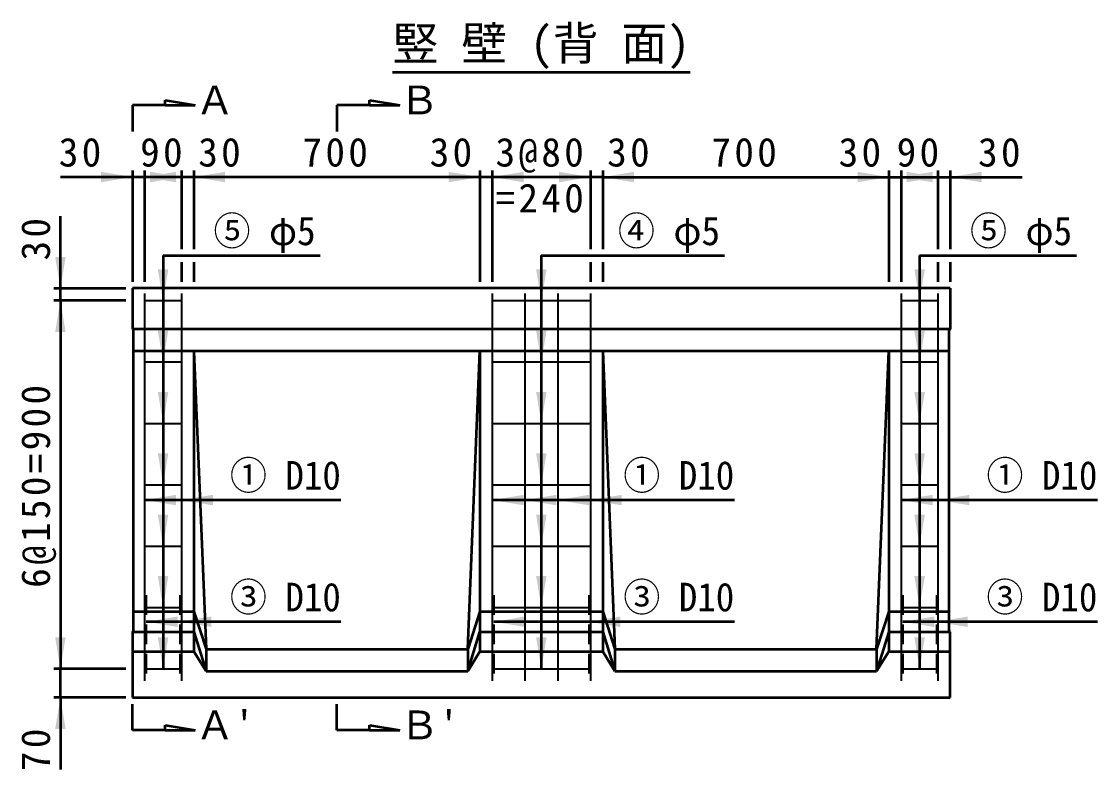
# Model space of a CAD drawing. Units: millimetres, scale not verified. Extents: x 100 to 4105, y 100 to 2870.
# Drawn here: x 2193 to 3015, y 840 to 1411 of the extents above; entities that cross this region are included whole.
import ezdxf
from ezdxf.enums import TextEntityAlignment as Align

# ---------------------------------------------------------------- set-up
doc = ezdxf.new("R2010")
doc.units = ezdxf.units.MM
doc.header["$LTSCALE"] = 5
doc.linetypes.add('USER4', pattern=[4.5, 3, -1.5])
doc.layers.add('V-nasSTD', color=7, linetype='Continuous', lineweight=50)
doc.styles.add('ＭＳ ゴシック', font='')
doc.styles.get('ＭＳ ゴシック').set_extended_font_data('MS Gothic')

msp = doc.modelspace()

# ---------------------------------------------------------------- hatches: boundary and pattern name
at = {"layer": 'V-nasSTD'}
for points in [[(2253.28, 1292.347), (2253.28, 1288.347), (2277.28, 1292.347), (2253.28, 1296.347)], [(2310.655, 1292.347), (2310.655, 1288.347), (2286.655, 1292.347), (2310.655, 1296.347)], [(2290.78, 1292.347), (2290.78, 1296.347), (2314.78, 1292.347), (2290.78, 1288.347)], [(2348.155, 1292.347), (2348.155, 1288.347), (2324.155, 1292.347), (2348.155, 1296.347)], [(2518.905, 1292.347), (2518.905, 1296.347), (2542.905, 1292.347), (2518.905, 1288.347)], [(2576.28, 1292.347), (2576.28, 1288.347), (2552.28, 1292.347), (2576.28, 1296.347)], [(2603.28, 1292.347), (2603.28, 1296.347), (2627.28, 1292.347), (2603.28, 1288.347)], [(2660.655, 1292.347), (2660.655, 1296.347), (2636.655, 1292.347), (2660.655, 1288.347)], [(2831.405, 1292.347), (2831.405, 1288.347), (2855.405, 1292.347), (2831.405, 1296.347)], [(2888.78, 1292.347), (2888.78, 1296.347), (2864.78, 1292.347), (2888.78, 1288.347)], [(2868.905, 1292.347), (2868.905, 1288.347), (2892.905, 1292.347), (2868.905, 1296.347)], [(2926.28, 1292.347), (2926.28, 1288.347), (2902.28, 1292.347), (2926.28, 1296.347)], [(2222.28, 1231.347), (2226.28, 1231.347), (2222.28, 1207.347), (2218.28, 1231.347)], [(2300.717, 1221.972), (2304.717, 1221.972), (2300.717, 1197.972), (2296.717, 1221.972)], [(2589.78, 1221.972), (2593.78, 1221.972), (2589.78, 1197.972), (2585.78, 1221.972)], [(2878.842, 1221.972), (2882.842, 1221.972), (2878.842, 1197.972), (2874.842, 1221.972)], [(2222.28, 1173.972), (2218.28, 1173.972), (2222.28, 1197.972), (2226.28, 1173.972)], [(2300.717, 1175.097), (2304.717, 1175.097), (2300.717, 1151.097), (2296.717, 1175.097)], [(2589.78, 1175.097), (2593.78, 1175.097), (2589.78, 1151.097), (2585.78, 1175.097)], [(2878.842, 1175.097), (2882.842, 1175.097), (2878.842, 1151.097), (2874.842, 1175.097)], [(2300.717, 1128.222), (2304.717, 1128.222), (2300.717, 1104.222), (2296.717, 1128.222)], [(2589.78, 1128.222), (2593.78, 1128.222), (2589.78, 1104.222), (2585.78, 1128.222)], [(2878.842, 1128.222), (2882.842, 1128.222), (2878.842, 1104.222), (2874.842, 1128.222)], [(2300.717, 1081.347), (2304.717, 1081.347), (2300.717, 1057.347), (2296.717, 1081.347)], [(2589.78, 1081.347), (2593.78, 1081.347), (2589.78, 1057.347), (2585.78, 1081.347)], [(2878.842, 1081.347), (2882.842, 1081.347), (2878.842, 1057.347), (2874.842, 1081.347)], [(2310.655, 1045.628), (2310.655, 1041.628), (2286.655, 1045.628), (2310.655, 1049.628)], [(2338.78, 1045.628), (2338.78, 1041.628), (2314.78, 1045.628), (2338.78, 1049.628)], [(2576.28, 1045.628), (2576.28, 1041.628), (2552.28, 1045.628), (2576.28, 1049.628)], [(2601.28, 1045.628), (2601.28, 1041.628), (2577.28, 1045.628), (2601.28, 1049.628)], [(2626.28, 1045.628), (2626.28, 1041.628), (2602.28, 1045.628), (2626.28, 1049.628)], [(2651.28, 1045.628), (2651.28, 1041.628), (2627.28, 1045.628), (2651.28, 1049.628)], [(2888.78, 1045.628), (2888.78, 1041.628), (2864.78, 1045.628), (2888.78, 1049.628)], [(2916.905, 1045.628), (2916.905, 1041.628), (2892.905, 1045.628), (2916.905, 1049.628)], [(2300.717, 1034.472), (2304.717, 1034.472), (2300.717, 1010.472), (2296.717, 1034.472)], [(2589.78, 1034.472), (2593.78, 1034.472), (2589.78, 1010.472), (2585.78, 1034.472)], [(2878.842, 1034.472), (2882.842, 1034.472), (2878.842, 1010.472), (2874.842, 1034.472)], [(2300.717, 987.597), (2304.717, 987.597), (2300.717, 963.597), (2296.717, 987.597)], [(2589.78, 987.597), (2593.78, 987.597), (2589.78, 963.597), (2585.78, 987.597)], [(2878.842, 987.597), (2882.842, 987.597), (2878.842, 963.597), (2874.842, 987.597)], [(2311.905, 952.659), (2311.905, 948.659), (2287.905, 952.659), (2311.905, 956.659)], [(2337.53, 952.659), (2337.53, 948.659), (2313.53, 952.659), (2337.53, 956.659)], [(2577.53, 952.659), (2577.53, 948.659), (2553.53, 952.659), (2577.53, 956.659)], [(2650.03, 952.659), (2650.03, 948.659), (2626.03, 952.659), (2650.03, 956.659)], [(2890.03, 952.659), (2890.03, 948.659), (2866.03, 952.659), (2890.03, 956.659)], [(2915.655, 952.659), (2915.655, 948.659), (2891.655, 952.659), (2915.655, 956.659)], [(2222.28, 940.722), (2226.28, 940.722), (2222.28, 916.722), (2218.28, 940.722)], [(2300.717, 940.722), (2304.717, 940.722), (2300.717, 916.722), (2296.717, 940.722)], [(2589.78, 940.722), (2593.78, 940.722), (2589.78, 916.722), (2585.78, 940.722)], [(2878.842, 940.722), (2882.842, 940.722), (2878.842, 916.722), (2874.842, 940.722)], [(2222.28, 870.847), (2226.28, 870.847), (2222.28, 894.847), (2218.28, 870.847)]]:
    msp.add_hatch(color=256, dxfattribs=at).paths.add_polyline_path(points)

# ---------------------------------------------------------------- linework, layer by layer
for p, q in [((2476.03, 1372.347), (2703.53, 1372.347)), ((2302.28, 1347.189), (2302.28, 1351.029)), ((2302.28, 1351.029), (2325.32, 1347.189)), ((2458.53, 1347.189), (2458.53, 1351.029)), ((2458.53, 1351.029), (2481.57, 1347.189)), ((2277.28, 1347.189), (2277.28, 1327.189)), ((2302.28, 1347.189), (2277.28, 1347.189)), ((2302.28, 1347.189), (2325.32, 1347.189)), ((2433.53, 1347.189), (2433.53, 1327.189)), ((2458.53, 1347.189), (2433.53, 1347.189)), ((2458.53, 1347.189), (2481.57, 1347.189)), ((2277.28, 1292.347), (2222.28, 1292.347)), ((2277.28, 1297.347), (2277.28, 1212.347)), ((2286.655, 1292.347), (2277.28, 1292.347)), ((2286.655, 1297.347), (2286.655, 1212.347)), ((2314.78, 1292.347), (2286.655, 1292.347)), ((2314.78, 1297.347), (2314.78, 1237.347)), ((2324.155, 1292.347), (2314.78, 1292.347)), ((2324.155, 1297.347), (2324.155, 1237.347)), ((2542.905, 1292.347), (2324.155, 1292.347)), ((2542.905, 1297.347), (2542.905, 1212.347)), ((2552.28, 1292.347), (2542.905, 1292.347)), ((2552.28, 1297.347), (2552.28, 1212.347)), ((2627.28, 1292.347), (2552.28, 1292.347)), ((2627.28, 1297.347), (2627.28, 1237.347)), ((2636.655, 1292.347), (2627.28, 1292.347)), ((2636.655, 1297.347), (2636.655, 1237.347)), ((2636.655, 1292.347), (2855.405, 1292.347)), ((2855.405, 1297.347), (2855.405, 1212.347)), ((2855.405, 1292.347), (2864.78, 1292.347)), ((2864.78, 1297.347), (2864.78, 1212.347)), ((2864.78, 1292.347), (2892.905, 1292.347)), ((2892.905, 1297.347), (2892.905, 1237.347)), ((2892.905, 1292.347), (2902.28, 1292.347)), ((2902.28, 1297.347), (2902.28, 1237.347)), ((2902.28, 1292.347), (2957.28, 1292.347)), ((2222.28, 1207.347), (2222.28, 1262.347)), ((2300.717, 1232.347), (2420.717, 1232.347)), ((2300.717, 1232.347), (2300.717, 916.722)), ((2314.78, 1227.347), (2314.78, 1212.347)), ((2324.155, 1227.347), (2324.155, 1212.347)), ((2589.78, 1232.347), (2729.78, 1232.347)), ((2589.78, 1232.347), (2589.78, 916.722)), ((2627.28, 1227.347), (2627.28, 1212.347)), ((2636.655, 1227.347), (2636.655, 1212.347)), ((2878.842, 1232.347), (2998.842, 1232.347)), ((2878.842, 1232.347), (2878.842, 916.722)), ((2892.905, 1227.347), (2892.905, 1212.347)), ((2902.28, 1227.347), (2902.28, 1212.347)), ((2217.28, 1207.347), (2272.28, 1207.347)), ((2222.28, 1197.972), (2222.28, 1207.347)), ((2902.28, 1207.347), (2277.28, 1207.347)), ((2277.28, 1207.347), (2277.28, 1176.097)), ((2902.28, 1207.347), (2902.28, 1176.097)), ((2272.28, 1197.972), (2217.28, 1197.972)), ((2222.28, 1197.972), (2222.28, 916.722)), ((2277.28, 1176.097), (2278.061, 1175.315)), ((2902.28, 1176.097), (2277.28, 1176.097)), ((2902.28, 1176.097), (2901.498, 1175.315)), ((2278.061, 945.628), (2278.061, 1175.315)), ((2901.498, 945.628), (2901.498, 1175.315)), ((2901.498, 1159.222), (2278.061, 1159.222)), ((2324.155, 1159.222), (2333.53, 931.722)), ((2324.155, 1159.222), (2324.155, 929.847)), ((2533.53, 931.722), (2542.905, 1159.222)), ((2542.905, 1159.222), (2542.905, 929.847)), ((2636.655, 1159.222), (2646.03, 931.722)), ((2636.655, 1159.222), (2636.655, 929.847)), ((2846.03, 931.722), (2855.405, 1159.222)), ((2855.405, 1159.222), (2855.405, 929.847)), ((2436.655, 1045.628), (2286.655, 1045.628)), ((2737.28, 1045.628), (2552.28, 1045.628)), ((3014.78, 1045.628), (2864.78, 1045.628)), ((2278.061, 960.472), (2324.155, 960.472)), ((2324.155, 960.472), (2333.53, 931.722)), ((2542.905, 960.472), (2533.53, 931.722)), ((2542.905, 960.472), (2636.655, 960.472)), ((2636.655, 960.472), (2646.03, 931.722)), ((2855.405, 960.472), (2846.03, 931.722)), ((2855.405, 960.472), (2901.498, 960.472)), ((2277.28, 944.847), (2278.061, 945.628)), ((2436.655, 952.659), (2287.905, 952.659)), ((2737.28, 952.659), (2553.53, 952.659)), ((3014.78, 952.659), (2866.03, 952.659)), ((2902.28, 944.847), (2901.498, 945.628)), ((2277.28, 944.847), (2277.28, 894.847)), ((2277.28, 944.847), (2324.155, 944.847)), ((2324.155, 944.847), (2333.53, 914.847)), ((2533.53, 914.847), (2542.905, 944.847)), ((2542.905, 944.847), (2636.655, 944.847)), ((2636.655, 944.847), (2646.03, 914.847)), ((2855.405, 944.847), (2846.03, 914.847)), ((2855.405, 944.847), (2902.28, 944.847)), ((2902.28, 894.847), (2902.28, 944.847)), ((2277.28, 929.847), (2324.155, 929.847)), ((2324.155, 929.847), (2333.53, 914.847)), ((2333.53, 931.722), (2533.53, 931.722)), ((2333.53, 931.722), (2333.53, 914.847)), ((2533.53, 931.722), (2533.53, 914.847)), ((2533.53, 914.847), (2542.905, 929.847)), ((2542.905, 929.847), (2636.655, 929.847)), ((2636.655, 929.847), (2646.03, 914.847)), ((2646.03, 931.722), (2846.03, 931.722)), ((2646.03, 931.722), (2646.03, 914.847)), ((2846.03, 931.722), (2846.03, 914.847)), ((2855.405, 929.847), (2846.03, 914.847)), ((2855.405, 929.847), (2902.28, 929.847)), ((2272.28, 916.722), (2217.28, 916.722)), ((2222.28, 894.847), (2222.28, 916.722)), ((2333.53, 914.847), (2533.53, 914.847)), ((2646.03, 914.847), (2846.03, 914.847)), ((2272.28, 894.847), (2217.28, 894.847)), ((2222.28, 894.847), (2222.28, 839.847)), ((2277.28, 894.847), (2902.28, 894.847)), ((2277.28, 869.847), (2277.28, 889.847)), ((2433.53, 869.847), (2433.53, 889.847)), ((2302.28, 869.847), (2302.28, 873.687)), ((2302.28, 873.687), (2325.32, 869.847)), ((2458.53, 869.847), (2458.53, 873.687)), ((2458.53, 873.687), (2481.57, 869.847)), ((2302.28, 869.847), (2277.28, 869.847)), ((2302.28, 869.847), (2325.32, 869.847)), ((2458.53, 869.847), (2433.53, 869.847)), ((2458.53, 869.847), (2481.57, 869.847))]:
    msp.add_line(p, q, dxfattribs=at)
at = {"layer": 'V-nasSTD', "lineweight": 35}
for p, q in [((2286.655, 1203.327), (2286.655, 907.659)), ((2314.78, 1203.327), (2314.78, 907.659)), ((2552.28, 1203.327), (2552.28, 907.659)), ((2577.28, 1203.327), (2577.28, 907.659)), ((2602.28, 1203.327), (2602.28, 907.659)), ((2627.28, 1203.327), (2627.28, 907.659)), ((2864.78, 1203.327), (2864.78, 907.659)), ((2892.905, 1203.327), (2892.905, 907.659)), ((2286.655, 1197.972), (2314.78, 1197.972)), ((2552.28, 1197.972), (2627.28, 1197.972)), ((2864.78, 1197.972), (2892.905, 1197.972)), ((2286.655, 1151.097), (2314.78, 1151.097)), ((2552.28, 1151.097), (2627.28, 1151.097)), ((2864.78, 1151.097), (2892.905, 1151.097)), ((2286.655, 1104.222), (2314.78, 1104.222)), ((2552.28, 1104.222), (2627.28, 1104.222)), ((2864.78, 1104.222), (2892.905, 1104.222)), ((2286.655, 1057.347), (2314.78, 1057.347)), ((2552.28, 1057.347), (2627.28, 1057.347)), ((2864.78, 1057.347), (2892.905, 1057.347)), ((2286.655, 1010.472), (2314.78, 1010.472)), ((2552.28, 1010.472), (2627.28, 1010.472)), ((2864.78, 1010.472), (2892.905, 1010.472)), ((2286.655, 963.597), (2314.78, 963.597)), ((2552.28, 963.597), (2627.28, 963.597)), ((2864.78, 963.597), (2892.905, 963.597)), ((2286.655, 916.722), (2314.78, 916.722)), ((2552.28, 916.722), (2627.28, 916.722)), ((2864.78, 916.722), (2892.905, 916.722))]:
    msp.add_line(p, q, dxfattribs=at)
at = {"layer": 'V-nasSTD', "linetype": 'USER4', "lineweight": 35}
for p, q in [((2287.905, 973.082), (2287.905, 907.659)), ((2313.53, 973.082), (2313.53, 907.659)), ((2553.53, 973.082), (2553.53, 907.659)), ((2626.03, 973.082), (2626.03, 907.659)), ((2866.03, 973.082), (2866.03, 907.659)), ((2891.655, 973.082), (2891.655, 907.659))]:
    msp.add_line(p, q, dxfattribs=at)

# ---------------------------------------------------------------- texts
at = {"layer": 'V-nasSTD', "style": 'ＭＳ ゴシック'}
for s, height, p in [('竪 壁 (背 面)', 25.66, (2589.78, 1407.347)), ('Ａ', 21.99, (2340.32, 1362.189)), ('Ｂ', 21.99, (2496.57, 1362.189)), ("Ａ'", 21.99, (2347.82, 884.847)), ("Ｂ'", 21.99, (2504.07, 884.847))]:
    msp.add_text(s, height=height, dxfattribs=at).set_placement(p, align=Align.TOP_CENTER)
at = {"layer": 'V-nasSTD', "style": 'ＭＳ ゴシック', "width": 0.95}
for s, p in [('⑤ φ5', (2378.241, 1262.155)), ('④ φ5', (2687.303, 1262.155)), ('⑤ φ5', (2956.366, 1262.155)), ('① D10', (2394.178, 1075.436)), ('① D10', (2694.803, 1075.436)), ('① D10', (2972.303, 1075.436)), ('③ D10', (2394.178, 982.467)), ('③ D10', (2694.803, 982.467)), ('③ D10', (2972.303, 982.467))]:
    msp.add_text(s, height=21.85, dxfattribs=at).set_placement(p, align=Align.TOP_CENTER)
at = {"layer": 'V-nasSTD', "char_height": 21.99, "attachment_point": 2, "style": 'ＭＳ ゴシック'}
for s, insert in [('\\T1.17;30', (2238.53, 1322.347)), ('\\T1.17;90', (2300.717, 1322.347)), ('\\T1.17;30', (2345.092, 1322.347)), ('\\T1.17;700', (2433.53, 1322.347)), ('\\T1.17;30', (2521.967, 1322.347)), ('\\T1.17;3@80', (2589.78, 1322.347)), ('\\T1.17;30', (2657.592, 1322.347)), ('\\T1.17;700', (2746.03, 1322.347)), ('\\T1.17;30', (2834.467, 1322.347)), ('\\T1.17;90', (2878.842, 1322.347)), ('\\T1.17;30', (2941.03, 1322.347)), ('\\T1.17;=240', (2589.78, 1287.347))]:
    msp.add_mtext(s, dxfattribs=dict(at, insert=insert))
at = {"layer": 'V-nasSTD', "char_height": 21.99, "attachment_point": 2, "rotation": 90, "style": 'ＭＳ ゴシック'}
for s, insert in [('\\T1.17;30', (2192.28, 1246.097)), ('\\T1.17;6@150=900', (2192.28, 1057.347)), ('\\T1.17;70', (2192.28, 856.097))]:
    msp.add_mtext(s, dxfattribs=dict(at, insert=insert))

doc.saveas('drawing.dxf')
